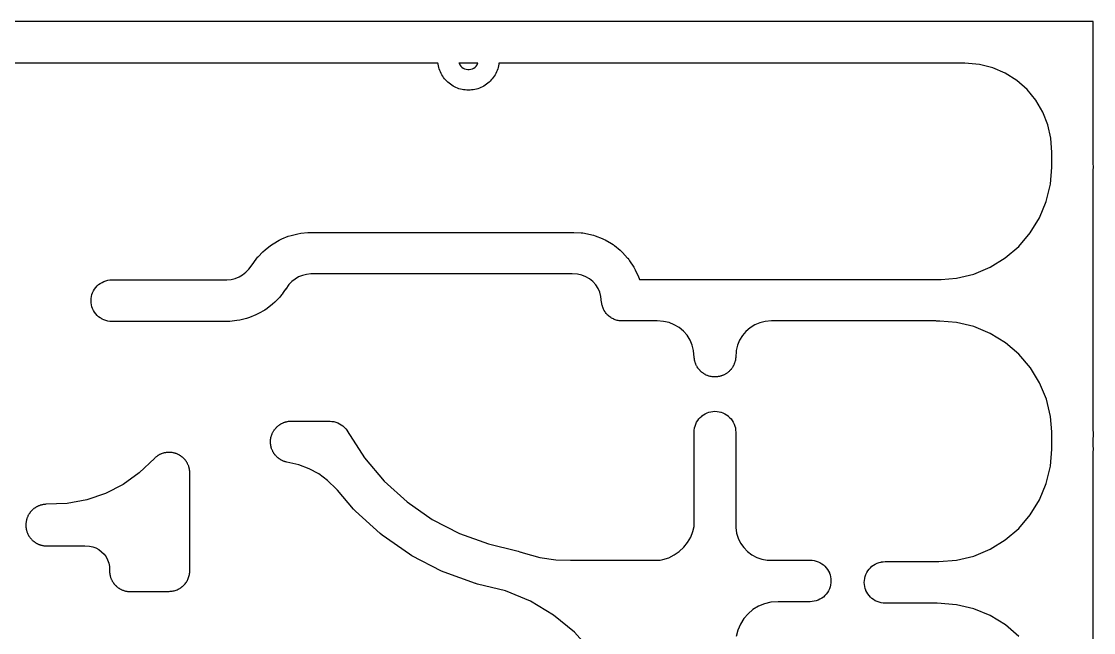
# Model space of a CAD drawing. Header units: millimetres. Extents: x 132 to 254, y 0 to 98.
# Drawn here: x 175.8 to 253.9, y 53.3 to 97.8 of the extents above; entities that cross this region are included whole.
import ezdxf

# ---------------------------------------------------------------- set-up
doc = ezdxf.new("R2010")
doc.units = ezdxf.units.MM
doc.layers.get('0').update_dxf_attribs({"linetype": 'CONTINUOUS', "true_color": 0xffffff})

msp = doc.modelspace()

# ---------------------------------------------------------------- linework, layer by layer
for points in [[(253.837, 47.472), (253.837, 66.504), (253.842, 66.561), (253.842, 66.562), (253.842, 66.562), (253.846, 66.709), (253.846, 66.71), (253.846, 66.71), (253.837, 66.831), (253.837, 67.483), (253.846, 67.533), (253.846, 67.533), (253.846, 67.534), (253.856, 67.681), (253.856, 67.682), (253.856, 67.682), (253.852, 67.829), (253.852, 67.83), (253.852, 67.83), (253.837, 68.013), (253.837, 87.032), (253.842, 87.09), (253.842, 87.09), (253.842, 87.09), (253.846, 87.237), (253.846, 87.238), (253.846, 87.239), (253.837, 87.359), (253.837, 88.19), (253.838, 88.193), (253.838, 88.194), (253.838, 88.194), (253.837, 88.218), (253.837, 97.747), (253.837, 97.748), (253.837, 97.749), (253.837, 97.751), (253.836, 97.752), (253.836, 97.753), (253.835, 97.754), (253.835, 97.755), (253.834, 97.756), (253.833, 97.757), (253.832, 97.757), (253.831, 97.758), (253.83, 97.759), (253.828, 97.759), (253.827, 97.759), (253.826, 97.759), (253.825, 97.76), (131.826, 97.76)], [(248.414, 52.994), (247.432, 53.834), (246.33, 54.509), (245.136, 55.004), (243.879, 55.305), (242.472, 55.416), (242.471, 55.416), (242.471, 55.416), (242.468, 55.416), (238.671, 55.416), (238.671, 55.416), (238.67, 55.416), (238.523, 55.424), (238.523, 55.424), (238.522, 55.424), (238.377, 55.445), (238.376, 55.446), (238.375, 55.446), (238.233, 55.481), (238.232, 55.482), (238.231, 55.482), (238.093, 55.531), (238.092, 55.532), (238.092, 55.532), (237.959, 55.595), (237.958, 55.595), (237.958, 55.595), (237.831, 55.671), (237.831, 55.671), (237.83, 55.672), (237.712, 55.759), (237.712, 55.76), (237.711, 55.76), (237.602, 55.859), (237.602, 55.859), (237.601, 55.86), (237.502, 55.969), (237.502, 55.969), (237.501, 55.97), (237.414, 56.088), (237.413, 56.089), (237.413, 56.089), (237.337, 56.215), (237.337, 56.216), (237.337, 56.217), (237.274, 56.35), (237.274, 56.35), (237.273, 56.351), (237.224, 56.489), (237.224, 56.49), (237.224, 56.491), (237.188, 56.633), (237.188, 56.634), (237.187, 56.635), (237.166, 56.78), (237.166, 56.781), (237.166, 56.781), (237.159, 56.928), (237.159, 56.929), (237.159, 56.93), (237.166, 57.077), (237.166, 57.077), (237.166, 57.078), (237.187, 57.223), (237.188, 57.224), (237.188, 57.225), (237.224, 57.368), (237.224, 57.368), (237.224, 57.369), (237.273, 57.507), (237.274, 57.508), (237.274, 57.508), (237.337, 57.641), (237.337, 57.642), (237.337, 57.643), (237.413, 57.769), (237.413, 57.769), (237.414, 57.77), (237.501, 57.888), (237.502, 57.889), (237.502, 57.889), (237.601, 57.998), (237.602, 57.999), (237.602, 57.999), (237.711, 58.098), (237.712, 58.098), (237.712, 58.099), (237.83, 58.186), (237.831, 58.187), (237.831, 58.187), (237.958, 58.263), (237.958, 58.263), (237.959, 58.263), (238.092, 58.326), (238.092, 58.326), (238.093, 58.327), (238.231, 58.376), (238.232, 58.376), (238.233, 58.377), (238.375, 58.412), (238.376, 58.413), (238.377, 58.413), (238.522, 58.434), (238.523, 58.434), (238.523, 58.434), (238.67, 58.442), (238.671, 58.442), (238.671, 58.442), (242.594, 58.442), (243.877, 58.543), (245.133, 58.846), (246.326, 59.341), (247.427, 60.016), (248.409, 60.856), (249.248, 61.838), (249.922, 62.94), (250.416, 64.134), (250.717, 65.388), (250.812, 66.62), (250.812, 67.894), (250.725, 69), (250.424, 70.257), (249.929, 71.451), (249.254, 72.553), (248.414, 73.535), (247.432, 74.375), (246.33, 75.05), (245.136, 75.545), (243.879, 75.846), (242.654, 75.943), (242.562, 75.94), (242.562, 75.94), (242.561, 75.94), (242.414, 75.95), (242.414, 75.95), (242.413, 75.95), (242.369, 75.957), (230.394, 75.957), (229.939, 75.92), (229.551, 75.826), (229.183, 75.672), (228.843, 75.462), (228.54, 75.202), (228.282, 74.898), (228.074, 74.557), (227.923, 74.187), (227.83, 73.796), (227.789, 73.276), (227.789, 73.276), (227.789, 73.275), (227.787, 73.262), (227.786, 73.248), (227.786, 73.248), (227.786, 73.247), (227.777, 73.188), (227.77, 73.129), (227.77, 73.129), (227.77, 73.128), (227.767, 73.115), (227.765, 73.101), (227.764, 73.101), (227.764, 73.1), (227.75, 73.043), (227.737, 72.985), (227.736, 72.984), (227.736, 72.983), (227.732, 72.971), (227.729, 72.957), (227.728, 72.957), (227.728, 72.956), (227.708, 72.9), (227.689, 72.844), (227.689, 72.843), (227.689, 72.843), (227.683, 72.83), (227.679, 72.818), (227.678, 72.817), (227.678, 72.816), (227.653, 72.763), (227.628, 72.709), (227.628, 72.708), (227.628, 72.707), (227.621, 72.696), (227.615, 72.683), (227.615, 72.683), (227.615, 72.682), (227.584, 72.631), (227.555, 72.58), (227.554, 72.579), (227.554, 72.579), (227.546, 72.568), (227.539, 72.556), (227.539, 72.556), (227.538, 72.555), (227.503, 72.507), (227.468, 72.459), (227.468, 72.458), (227.468, 72.458), (227.459, 72.448), (227.451, 72.437), (227.45, 72.436), (227.45, 72.436), (227.41, 72.392), (227.371, 72.347), (227.37, 72.347), (227.37, 72.346), (227.36, 72.337), (227.351, 72.327), (227.351, 72.326), (227.35, 72.326), (227.306, 72.286), (227.263, 72.245), (227.262, 72.245), (227.262, 72.244), (227.251, 72.236), (227.241, 72.227), (227.241, 72.227), (227.24, 72.226), (227.192, 72.191), (227.145, 72.155), (227.145, 72.154), (227.144, 72.154), (227.133, 72.147), (227.122, 72.139), (227.121, 72.138), (227.121, 72.138), (227.07, 72.107), (227.019, 72.076), (227.019, 72.075), (227.018, 72.075), (227.006, 72.069), (226.995, 72.062), (226.994, 72.062), (226.993, 72.062), (226.94, 72.036), (226.887, 72.01), (226.886, 72.01), (226.885, 72.009), (226.873, 72.004), (226.86, 71.999), (226.86, 71.998), (226.859, 71.998), (226.803, 71.978), (226.748, 71.957), (226.747, 71.957), (226.747, 71.957), (226.733, 71.953), (226.721, 71.949), (226.72, 71.948), (226.719, 71.948), (226.662, 71.934), (226.604, 71.918), (226.604, 71.918), (226.603, 71.918), (226.59, 71.916), (226.577, 71.912), (226.576, 71.912), (226.575, 71.912), (226.517, 71.904), (226.458, 71.894), (226.458, 71.894), (226.457, 71.894), (226.443, 71.893), (226.43, 71.891), (226.429, 71.891), (226.429, 71.891), (226.369, 71.888), (226.31, 71.884), (226.309, 71.884), (226.309, 71.884), (226.295, 71.884), (226.282, 71.883), (226.281, 71.883), (226.28, 71.883), (226.221, 71.886), (226.162, 71.888), (226.161, 71.888), (226.16, 71.888), (226.147, 71.89), (226.133, 71.891), (226.133, 71.891), (226.132, 71.891), (226.073, 71.899), (226.014, 71.907), (226.014, 71.907), (226.013, 71.907), (226, 71.91), (225.987, 71.912), (225.986, 71.912), (225.985, 71.912), (225.928, 71.927), (225.87, 71.94), (225.869, 71.94), (225.869, 71.941), (225.856, 71.945), (225.842, 71.948), (225.842, 71.948), (225.841, 71.949), (225.785, 71.969), (225.729, 71.988), (225.728, 71.988), (225.728, 71.988), (225.716, 71.994), (225.703, 71.998), (225.702, 71.998), (225.702, 71.999), (225.648, 72.024), (225.594, 72.048), (225.593, 72.049), (225.593, 72.049), (225.581, 72.056), (225.569, 72.062), (225.568, 72.062), (225.567, 72.062), (225.516, 72.093), (225.465, 72.122), (225.464, 72.123), (225.464, 72.123), (225.453, 72.131), (225.441, 72.138), (225.441, 72.138), (225.44, 72.139), (225.392, 72.174), (225.344, 72.208), (225.344, 72.209), (225.343, 72.209), (225.333, 72.218), (225.322, 72.226), (225.321, 72.227), (225.321, 72.227), (225.277, 72.267), (225.232, 72.306), (225.232, 72.306), (225.231, 72.307), (225.222, 72.317), (225.212, 72.326), (225.211, 72.326), (225.211, 72.327), (225.171, 72.371), (225.13, 72.414), (225.13, 72.414), (225.13, 72.415), (225.121, 72.426), (225.112, 72.436), (225.112, 72.436), (225.111, 72.437), (225.076, 72.484), (225.04, 72.532), (225.039, 72.532), (225.039, 72.533), (225.032, 72.544), (225.024, 72.555), (225.023, 72.556), (225.023, 72.556), (224.992, 72.607), (224.961, 72.657), (224.961, 72.658), (224.96, 72.658), (224.954, 72.671), (224.947, 72.682), (224.947, 72.683), (224.947, 72.683), (224.921, 72.737), (224.895, 72.79), (224.895, 72.791), (224.894, 72.791), (224.89, 72.804), (224.884, 72.816), (224.884, 72.817), (224.883, 72.818), (224.863, 72.874), (224.842, 72.929), (224.842, 72.93), (224.842, 72.93), (224.838, 72.943), (224.834, 72.956), (224.834, 72.957), (224.833, 72.957), (224.819, 73.015), (224.803, 73.072), (224.803, 73.073), (224.803, 73.074), (224.801, 73.087), (224.798, 73.1), (224.797, 73.101), (224.797, 73.101), (224.789, 73.16), (224.779, 73.219), (224.779, 73.219), (224.779, 73.22), (224.778, 73.234), (224.776, 73.247), (224.776, 73.248), (224.776, 73.248), (224.773, 73.296), (224.726, 73.802), (224.626, 74.196), (224.465, 74.57), (224.247, 74.914), (223.978, 75.22), (223.665, 75.479), (223.315, 75.687), (222.937, 75.837), (222.54, 75.927), (222.064, 75.957), (219.525, 75.957), (219.524, 75.957), (219.524, 75.957), (219.456, 75.961), (219.388, 75.964), (219.387, 75.964), (219.386, 75.964), (219.382, 75.964), (219.377, 75.965), (219.376, 75.965), (219.376, 75.965), (219.308, 75.975), (219.241, 75.984), (219.24, 75.984), (219.239, 75.985), (219.235, 75.986), (219.23, 75.986), (219.23, 75.986), (219.229, 75.987), (219.163, 76.003), (219.096, 76.019), (219.096, 76.019), (219.095, 76.02), (219.091, 76.021), (219.086, 76.022), (219.085, 76.023), (219.085, 76.023), (219.021, 76.046), (218.956, 76.068), (218.956, 76.069), (218.955, 76.069), (218.951, 76.071), (218.946, 76.072), (218.946, 76.073), (218.945, 76.073), (218.883, 76.102), (218.822, 76.131), (218.821, 76.131), (218.82, 76.131), (218.816, 76.134), (218.812, 76.136), (218.812, 76.136), (218.811, 76.136), (218.752, 76.171), (218.694, 76.206), (218.693, 76.206), (218.693, 76.207), (218.689, 76.21), (218.685, 76.212), (218.684, 76.212), (218.684, 76.213), (218.629, 76.253), (218.574, 76.294), (218.573, 76.294), (218.573, 76.294), (218.569, 76.298), (218.566, 76.3), (218.565, 76.301), (218.565, 76.301), (218.514, 76.347), (218.463, 76.392), (218.463, 76.393), (218.462, 76.393), (218.459, 76.397), (218.455, 76.4), (218.455, 76.4), (218.455, 76.401), (218.409, 76.451), (218.363, 76.502), (218.362, 76.502), (218.362, 76.503), (218.359, 76.506), (218.356, 76.51), (218.355, 76.51), (218.355, 76.511), (218.314, 76.566), (218.273, 76.62), (218.273, 76.621), (218.273, 76.621), (218.27, 76.625), (218.267, 76.629), (218.267, 76.63), (218.267, 76.63), (218.232, 76.689), (218.196, 76.747), (218.196, 76.748), (218.195, 76.748), (218.193, 76.752), (218.191, 76.756), (218.191, 76.757), (218.19, 76.758), (218.161, 76.819), (218.132, 76.881), (218.131, 76.881), (218.131, 76.882), (218.129, 76.886), (218.127, 76.891), (218.127, 76.891), (218.127, 76.892), (218.104, 76.956), (218.08, 77.02), (218.08, 77.021), (218.08, 77.021), (218.079, 77.026), (218.077, 77.03), (218.077, 77.031), (218.077, 77.032), (218.06, 77.098), (218.043, 77.164), (218.043, 77.164), (218.043, 77.165), (218.042, 77.17), (218.041, 77.174), (218.041, 77.175), (218.041, 77.176), (218.031, 77.243), (218.02, 77.31), (218.02, 77.311), (218.02, 77.311), (217.975, 77.741), (217.894, 78.044), (217.766, 78.331), (217.595, 78.594), (217.385, 78.827), (217.141, 79.024), (216.869, 79.181), (216.576, 79.293), (216.269, 79.358), (215.876, 79.379), (196.856, 79.379), (196.527, 79.345), (196.236, 79.273), (195.957, 79.161), (195.697, 79.01), (195.46, 78.825), (195.252, 78.608), (195.014, 78.277), (195.014, 78.277), (195.013, 78.277), (195.012, 78.275), (195.011, 78.274), (195.011, 78.274), (195.011, 78.273), (194.879, 78.092), (194.839, 78.025), (194.839, 78.024), (194.838, 78.024), (194.751, 77.905), (194.75, 77.905), (194.75, 77.904), (194.717, 77.868), (194.709, 77.858), (194.709, 77.857), (194.709, 77.857), (194.576, 77.699), (194.576, 77.698), (194.576, 77.698), (194.22, 77.328), (194.22, 77.327), (194.219, 77.327), (194.063, 77.186), (194.063, 77.185), (194.062, 77.185), (193.658, 76.868), (193.658, 76.868), (193.657, 76.868), (193.483, 76.75), (193.482, 76.749), (193.482, 76.749), (193.037, 76.492), (193.037, 76.492), (193.036, 76.492), (192.847, 76.399), (192.846, 76.399), (192.846, 76.399), (192.37, 76.207), (192.369, 76.207), (192.369, 76.207), (192.168, 76.142), (192.168, 76.142), (192.167, 76.142), (191.669, 76.018), (191.668, 76.018), (191.668, 76.018), (191.46, 75.982), (191.459, 75.982), (191.459, 75.982), (190.948, 75.93), (190.948, 75.93), (190.948, 75.93), (190.946, 75.93), (190.944, 75.929), (190.943, 75.929), (190.942, 75.929), (190.871, 75.926), (190.801, 75.922), (190.8, 75.922), (190.799, 75.922), (190.797, 75.922), (190.795, 75.922), (190.795, 75.922), (190.795, 75.922), (182.349, 75.922), (182.349, 75.922), (182.349, 75.922), (182.202, 75.929), (182.201, 75.929), (182.2, 75.929), (182.055, 75.951), (182.054, 75.951), (182.053, 75.951), (181.911, 75.987), (181.91, 75.987), (181.909, 75.987), (181.771, 76.037), (181.77, 76.037), (181.77, 76.037), (181.637, 76.1), (181.636, 76.1), (181.636, 76.101), (181.509, 76.176), (181.509, 76.177), (181.508, 76.177), (181.39, 76.265), (181.39, 76.265), (181.389, 76.266), (181.28, 76.364), (181.28, 76.365), (181.279, 76.365), (181.18, 76.474), (181.18, 76.475), (181.18, 76.475), (181.092, 76.594), (181.091, 76.594), (181.091, 76.595), (181.015, 76.721), (181.015, 76.721), (181.015, 76.722), (180.952, 76.855), (180.952, 76.856), (180.951, 76.856), (180.902, 76.995), (180.902, 76.995), (180.902, 76.996), (180.866, 77.139), (180.866, 77.139), (180.866, 77.14), (180.844, 77.286), (180.844, 77.286), (180.844, 77.287), (180.837, 77.434), (180.837, 77.434), (180.837, 77.435), (180.844, 77.582), (180.844, 77.583), (180.844, 77.583), (180.866, 77.729), (180.866, 77.73), (180.866, 77.73), (180.902, 77.873), (180.902, 77.874), (180.902, 77.874), (180.951, 78.013), (180.952, 78.013), (180.952, 78.014), (181.015, 78.147), (181.015, 78.147), (181.015, 78.148), (181.091, 78.274), (181.091, 78.275), (181.092, 78.275), (181.18, 78.394), (181.18, 78.394), (181.18, 78.394), (181.279, 78.504), (181.28, 78.504), (181.28, 78.504), (181.389, 78.603), (181.39, 78.604), (181.39, 78.604), (181.508, 78.692), (181.509, 78.692), (181.509, 78.692), (181.636, 78.768), (181.636, 78.768), (181.637, 78.769), (181.77, 78.832), (181.77, 78.832), (181.771, 78.832), (181.909, 78.882), (181.91, 78.882), (181.911, 78.882), (182.053, 78.918), (182.054, 78.918), (182.055, 78.918), (182.2, 78.94), (182.201, 78.94), (182.202, 78.94), (182.349, 78.947), (182.349, 78.947), (182.349, 78.947), (190.718, 78.947), (191.046, 78.981), (191.337, 79.053), (191.616, 79.165), (191.876, 79.315), (192.112, 79.5), (192.322, 79.719), (192.561, 80.048), (192.86, 80.463), (192.86, 80.463), (192.861, 80.464), (192.995, 80.625), (192.996, 80.626), (192.996, 80.626), (193.352, 80.997), (193.352, 80.997), (193.352, 80.997), (193.509, 81.139), (193.509, 81.139), (193.51, 81.139), (193.914, 81.457), (193.914, 81.457), (193.915, 81.457), (194.09, 81.575), (194.09, 81.576), (194.09, 81.576), (194.535, 81.833), (194.535, 81.833), (194.536, 81.833), (194.726, 81.926), (194.726, 81.926), (194.726, 81.926), (195.203, 82.119), (195.203, 82.119), (195.204, 82.119), (195.405, 82.184), (195.405, 82.184), (195.406, 82.184), (195.904, 82.307), (195.905, 82.308), (195.905, 82.308), (196.113, 82.344), (196.114, 82.344), (196.114, 82.344), (196.625, 82.396), (196.626, 82.396), (196.626, 82.396), (196.628, 82.396), (196.63, 82.397), (196.631, 82.397), (196.631, 82.397), (196.702, 82.4), (196.773, 82.404), (196.773, 82.404), (196.774, 82.404), (196.776, 82.404), (196.778, 82.404), (196.779, 82.404), (196.779, 82.404), (215.915, 82.404), (215.915, 82.404), (215.916, 82.404), (215.954, 82.402), (215.993, 82.402), (215.993, 82.402), (215.994, 82.402), (216.545, 82.373), (216.545, 82.373), (216.545, 82.373), (216.662, 82.363), (216.663, 82.363), (216.663, 82.362), (216.78, 82.343), (216.78, 82.343), (216.78, 82.342), (217.32, 82.228), (217.32, 82.228), (217.32, 82.228), (217.434, 82.199), (217.435, 82.199), (217.435, 82.199), (217.547, 82.161), (217.547, 82.161), (217.547, 82.161), (218.063, 81.963), (218.063, 81.963), (218.063, 81.963), (218.171, 81.917), (218.172, 81.916), (218.172, 81.916), (218.277, 81.861), (218.277, 81.861), (218.277, 81.861), (218.755, 81.586), (218.755, 81.586), (218.755, 81.585), (218.855, 81.523), (218.855, 81.522), (218.856, 81.522), (218.95, 81.452), (218.95, 81.451), (218.951, 81.451), (219.38, 81.104), (219.38, 81.104), (219.38, 81.104), (219.469, 81.026), (219.469, 81.026), (219.469, 81.026), (219.552, 80.941), (219.552, 80.941), (219.552, 80.941), (219.921, 80.531), (219.922, 80.531), (219.922, 80.531), (219.997, 80.44), (219.997, 80.44), (219.998, 80.439), (220.066, 80.343), (220.066, 80.343), (220.066, 80.343), (220.367, 79.88), (220.367, 79.88), (220.367, 79.88), (220.427, 79.779), (220.428, 79.778), (220.428, 79.778), (220.48, 79.672), (220.48, 79.672), (220.48, 79.672), (220.705, 79.168), (220.705, 79.167), (220.705, 79.167), (220.749, 79.058), (220.749, 79.057), (220.749, 79.057), (220.772, 78.983), (242.754, 78.983), (243.877, 79.072), (245.133, 79.374), (246.326, 79.869), (247.427, 80.545), (248.409, 81.384), (249.248, 82.367), (249.922, 83.468), (250.416, 84.662), (250.717, 85.917), (250.812, 87.148), (250.812, 88.22), (250.747, 89.267), (250.529, 90.241), (250.162, 91.168), (249.654, 92.027), (249.018, 92.796), (248.27, 93.455), (247.428, 93.99), (246.512, 94.386), (245.546, 94.635), (244.492, 94.734), (210.548, 94.734), (210.537, 94.646), (210.537, 94.646), (210.537, 94.645), (210.514, 94.53), (210.514, 94.529), (210.514, 94.529), (210.487, 94.418), (210.487, 94.418), (210.487, 94.418), (210.455, 94.305), (210.455, 94.304), (210.455, 94.304), (210.414, 94.193), (210.414, 94.193), (210.414, 94.193), (210.37, 94.087), (210.37, 94.087), (210.37, 94.087), (210.321, 93.98), (210.321, 93.979), (210.32, 93.979), (210.263, 93.876), (210.263, 93.876), (210.263, 93.876), (210.203, 93.779), (210.203, 93.779), (210.203, 93.778), (210.137, 93.68), (210.137, 93.68), (210.137, 93.68), (210.064, 93.587), (210.064, 93.587), (210.064, 93.587), (209.99, 93.5), (209.989, 93.5), (209.989, 93.5), (209.909, 93.413), (209.909, 93.413), (209.909, 93.412), (209.822, 93.333), (209.822, 93.332), (209.822, 93.332), (209.735, 93.258), (209.735, 93.258), (209.735, 93.258), (209.642, 93.185), (209.642, 93.185), (209.641, 93.184), (209.543, 93.119), (209.543, 93.119), (209.543, 93.119), (209.446, 93.059), (209.446, 93.059), (209.445, 93.059), (209.343, 93.001), (209.342, 93.001), (209.342, 93.001), (209.235, 92.952), (209.235, 92.951), (209.234, 92.951), (209.129, 92.908), (209.129, 92.908), (209.129, 92.908), (209.018, 92.867), (209.018, 92.867), (209.017, 92.866), (208.904, 92.834), (208.904, 92.834), (208.903, 92.834), (208.792, 92.808), (208.792, 92.808), (208.792, 92.808), (208.676, 92.785), (208.676, 92.785), (208.675, 92.784), (208.559, 92.771), (208.558, 92.771), (208.558, 92.771), (208.444, 92.762), (208.444, 92.762), (208.444, 92.762), (208.326, 92.757), (208.326, 92.757), (208.325, 92.757), (208.208, 92.762), (208.207, 92.762), (208.207, 92.762), (208.093, 92.771), (208.093, 92.771), (208.093, 92.771), (207.976, 92.784), (207.976, 92.785), (207.975, 92.785), (207.859, 92.808), (207.859, 92.808), (207.859, 92.808), (207.748, 92.834), (207.748, 92.834), (207.748, 92.834), (207.634, 92.866), (207.634, 92.867), (207.633, 92.867), (207.523, 92.908), (207.523, 92.908), (207.522, 92.908), (207.417, 92.951), (207.417, 92.951), (207.417, 92.952), (207.31, 93.001), (207.309, 93.001), (207.309, 93.001), (207.206, 93.059), (207.206, 93.059), (207.206, 93.059), (207.108, 93.119), (207.108, 93.119), (207.108, 93.119), (207.01, 93.184), (207.01, 93.185), (207.009, 93.185), (206.917, 93.258), (206.917, 93.258), (206.916, 93.258), (206.83, 93.332), (206.829, 93.332), (206.829, 93.333), (206.743, 93.412), (206.743, 93.413), (206.742, 93.413), (206.662, 93.5), (206.662, 93.5), (206.662, 93.5), (206.588, 93.587), (206.588, 93.587), (206.588, 93.587), (206.515, 93.68), (206.514, 93.68), (206.514, 93.68), (206.449, 93.778), (206.448, 93.779), (206.448, 93.779), (206.389, 93.876), (206.389, 93.876), (206.389, 93.876), (206.331, 93.979), (206.331, 93.979), (206.331, 93.98), (206.281, 94.087), (206.281, 94.087), (206.281, 94.087), (206.237, 94.193), (206.237, 94.193), (206.237, 94.193), (206.196, 94.304), (206.196, 94.304), (206.196, 94.305), (206.164, 94.418), (206.164, 94.418), (206.164, 94.418), (206.137, 94.529), (206.137, 94.529), (206.137, 94.53), (206.114, 94.645), (206.114, 94.646), (206.114, 94.646), (206.104, 94.734), (141.162, 94.734)], [(217.363, 51.828), (216.05, 53.296), (214.531, 54.551), (212.842, 55.564), (211.019, 56.313), (208.995, 56.809), (208.994, 56.809), (208.994, 56.809), (208.99, 56.81), (208.986, 56.811), (208.985, 56.811), (208.984, 56.811), (208.919, 56.831), (208.853, 56.851), (208.852, 56.851), (208.852, 56.851), (208.848, 56.853), (208.844, 56.854), (208.843, 56.854), (208.843, 56.854), (206.554, 57.677), (206.553, 57.677), (206.553, 57.677), (206.373, 57.755), (206.372, 57.756), (206.372, 57.756), (204.21, 58.87), (204.21, 58.87), (204.209, 58.871), (204.041, 58.972), (204.04, 58.972), (204.04, 58.972), (202.042, 60.36), (202.042, 60.36), (202.041, 60.361), (201.888, 60.483), (201.887, 60.483), (201.887, 60.484), (200.087, 62.12), (200.087, 62.121), (200.087, 62.121), (199.95, 62.262), (199.95, 62.263), (199.95, 62.263), (198.781, 63.647), (198.707, 63.713), (198.706, 63.713), (198.706, 63.714), (198.063, 64.348), (197.422, 64.823), (196.722, 65.204), (195.974, 65.483), (195.09, 65.678), (195.09, 65.678), (195.09, 65.678), (195.035, 65.694), (194.979, 65.707), (194.978, 65.708), (194.978, 65.708), (194.963, 65.713), (194.948, 65.717), (194.947, 65.717), (194.947, 65.718), (194.893, 65.738), (194.839, 65.757), (194.839, 65.758), (194.838, 65.758), (194.824, 65.765), (194.809, 65.77), (194.809, 65.77), (194.808, 65.771), (194.757, 65.796), (194.705, 65.821), (194.704, 65.821), (194.704, 65.821), (194.69, 65.829), (194.676, 65.836), (194.676, 65.837), (194.675, 65.837), (194.627, 65.868), (194.578, 65.897), (194.577, 65.897), (194.577, 65.898), (194.564, 65.907), (194.551, 65.915), (194.55, 65.916), (194.55, 65.916), (194.504, 65.951), (194.458, 65.985), (194.458, 65.986), (194.457, 65.986), (194.446, 65.997), (194.433, 66.006), (194.433, 66.007), (194.432, 66.007), (194.391, 66.047), (194.348, 66.085), (194.348, 66.086), (194.347, 66.086), (194.337, 66.098), (194.326, 66.108), (194.325, 66.109), (194.325, 66.109), (194.287, 66.153), (194.249, 66.195), (194.248, 66.196), (194.248, 66.196), (194.238, 66.209), (194.228, 66.22), (194.228, 66.221), (194.227, 66.221), (194.194, 66.268), (194.16, 66.314), (194.16, 66.315), (194.159, 66.315), (194.151, 66.329), (194.142, 66.342), (194.142, 66.342), (194.142, 66.343), (194.113, 66.392), (194.084, 66.441), (194.083, 66.442), (194.083, 66.443), (194.076, 66.457), (194.069, 66.47), (194.068, 66.471), (194.068, 66.472), (194.045, 66.524), (194.02, 66.576), (194.02, 66.576), (194.02, 66.577), (194.014, 66.592), (194.008, 66.606), (194.008, 66.606), (194.008, 66.607), (193.99, 66.661), (193.97, 66.715), (193.97, 66.716), (193.97, 66.717), (193.966, 66.732), (193.961, 66.747), (193.961, 66.747), (193.961, 66.748), (193.948, 66.804), (193.934, 66.859), (193.934, 66.86), (193.934, 66.861), (193.932, 66.876), (193.928, 66.891), (193.928, 66.892), (193.928, 66.893), (193.921, 66.949), (193.912, 67.006), (193.912, 67.007), (193.912, 67.007), (193.911, 67.023), (193.909, 67.039), (193.909, 67.039), (193.909, 67.04), (193.908, 67.097), (193.905, 67.154), (193.905, 67.155), (193.905, 67.156), (193.906, 67.171), (193.905, 67.187), (193.905, 67.188), (193.905, 67.188), (193.909, 67.245), (193.912, 67.303), (193.912, 67.303), (193.912, 67.304), (193.915, 67.319), (193.916, 67.335), (193.916, 67.336), (193.916, 67.336), (193.925, 67.393), (193.934, 67.45), (193.934, 67.45), (193.934, 67.451), (193.938, 67.466), (193.941, 67.481), (193.941, 67.482), (193.941, 67.483), (193.956, 67.538), (193.97, 67.594), (193.97, 67.594), (193.97, 67.595), (193.975, 67.61), (193.98, 67.625), (193.98, 67.625), (193.98, 67.626), (194, 67.679), (194.02, 67.733), (194.02, 67.734), (194.02, 67.734), (194.027, 67.749), (194.033, 67.763), (194.033, 67.764), (194.033, 67.764), (194.059, 67.816), (194.083, 67.868), (194.083, 67.868), (194.084, 67.869), (194.092, 67.882), (194.099, 67.896), (194.099, 67.897), (194.099, 67.897), (194.13, 67.946), (194.159, 67.995), (194.16, 67.995), (194.16, 67.996), (194.169, 68.009), (194.178, 68.022), (194.178, 68.022), (194.179, 68.023), (194.214, 68.068), (194.248, 68.114), (194.248, 68.115), (194.249, 68.115), (194.259, 68.127), (194.269, 68.139), (194.269, 68.14), (194.27, 68.14), (194.309, 68.182), (194.347, 68.224), (194.348, 68.225), (194.348, 68.225), (194.36, 68.236), (194.371, 68.247), (194.371, 68.247), (194.372, 68.248), (194.415, 68.285), (194.457, 68.324), (194.458, 68.324), (194.458, 68.325), (194.471, 68.334), (194.483, 68.344), (194.483, 68.345), (194.484, 68.345), (194.531, 68.378), (194.577, 68.412), (194.577, 68.413), (194.578, 68.413), (194.591, 68.421), (194.604, 68.43), (194.604, 68.431), (194.605, 68.431), (194.655, 68.459), (194.704, 68.489), (194.704, 68.489), (194.705, 68.489), (194.719, 68.496), (194.733, 68.504), (194.733, 68.504), (194.734, 68.504), (194.786, 68.528), (194.838, 68.552), (194.839, 68.552), (194.839, 68.553), (194.854, 68.558), (194.868, 68.564), (194.869, 68.565), (194.869, 68.565), (194.924, 68.583), (194.978, 68.602), (194.978, 68.602), (194.979, 68.603), (194.994, 68.606), (195.009, 68.611), (195.01, 68.612), (195.01, 68.612), (195.066, 68.625), (195.122, 68.638), (195.122, 68.639), (195.123, 68.639), (195.138, 68.641), (195.154, 68.644), (195.154, 68.645), (195.155, 68.645), (195.212, 68.652), (195.269, 68.66), (195.269, 68.66), (195.27, 68.66), (195.285, 68.661), (195.301, 68.663), (195.302, 68.663), (195.302, 68.663), (195.36, 68.665), (195.417, 68.668), (195.417, 68.668), (195.417, 68.668), (198.069, 68.668), (198.069, 68.668), (198.07, 68.668), (198.217, 68.66), (198.218, 68.66), (198.218, 68.66), (198.244, 68.656), (198.369, 68.65), (198.37, 68.65), (198.37, 68.65), (198.516, 68.629), (198.517, 68.628), (198.517, 68.628), (198.66, 68.592), (198.661, 68.592), (198.661, 68.592), (198.8, 68.543), (198.8, 68.542), (198.801, 68.542), (198.934, 68.479), (198.935, 68.479), (198.935, 68.479), (199.061, 68.403), (199.062, 68.403), (199.062, 68.402), (199.181, 68.315), (199.181, 68.314), (199.182, 68.314), (199.291, 68.215), (199.291, 68.214), (199.292, 68.214), (199.39, 68.105), (199.391, 68.104), (199.391, 68.104), (199.479, 67.986), (199.479, 67.985), (199.48, 67.985), (199.491, 67.965), (199.492, 67.965), (199.493, 67.964), (199.494, 67.963), (199.494, 67.962), (199.495, 67.962), (200.755, 65.998), (202.197, 64.291), (203.849, 62.788), (205.684, 61.514), (207.67, 60.49), (209.791, 59.728), (211.849, 59.224), (211.849, 59.224), (211.849, 59.224), (211.957, 59.193), (211.958, 59.193), (211.958, 59.193), (212.064, 59.154), (212.064, 59.154), (212.064, 59.154), (212.135, 59.125), (212.171, 59.121), (212.172, 59.121), (212.172, 59.121), (212.316, 59.088), (212.316, 59.088), (212.317, 59.088), (213.536, 58.752), (214.696, 58.577), (215.765, 58.546), (222.296, 58.546), (222.494, 58.583), (222.918, 58.726), (223.316, 58.929), (223.681, 59.186), (224.007, 59.492), (224.285, 59.842), (224.511, 60.228), (224.679, 60.642), (224.768, 61.001), (224.768, 67.871), (224.768, 67.872), (224.768, 67.872), (224.776, 68.019), (224.776, 68.02), (224.776, 68.02), (224.797, 68.166), (224.797, 68.166), (224.798, 68.167), (224.833, 68.31), (224.834, 68.31), (224.834, 68.311), (224.883, 68.45), (224.884, 68.45), (224.884, 68.451), (224.947, 68.584), (224.947, 68.584), (224.947, 68.585), (225.023, 68.711), (225.023, 68.712), (225.024, 68.712), (225.111, 68.83), (225.112, 68.831), (225.112, 68.831), (225.211, 68.94), (225.211, 68.941), (225.212, 68.941), (225.321, 69.04), (225.321, 69.041), (225.322, 69.041), (225.44, 69.129), (225.441, 69.129), (225.441, 69.129), (225.567, 69.205), (225.568, 69.205), (225.569, 69.206), (225.702, 69.269), (225.702, 69.269), (225.703, 69.269), (225.841, 69.319), (225.842, 69.319), (225.842, 69.319), (225.985, 69.355), (225.986, 69.355), (225.987, 69.355), (226.132, 69.377), (226.133, 69.377), (226.133, 69.377), (226.28, 69.384), (226.281, 69.384), (226.282, 69.384), (226.429, 69.377), (226.429, 69.377), (226.43, 69.377), (226.575, 69.355), (226.576, 69.355), (226.577, 69.355), (226.719, 69.319), (226.72, 69.319), (226.721, 69.319), (226.859, 69.269), (226.86, 69.269), (226.86, 69.269), (226.993, 69.206), (226.994, 69.205), (226.995, 69.205), (227.121, 69.129), (227.121, 69.129), (227.122, 69.129), (227.24, 69.041), (227.241, 69.041), (227.241, 69.04), (227.35, 68.941), (227.351, 68.941), (227.351, 68.94), (227.45, 68.831), (227.45, 68.831), (227.451, 68.83), (227.538, 68.712), (227.539, 68.712), (227.539, 68.711), (227.615, 68.585), (227.615, 68.584), (227.615, 68.584), (227.678, 68.451), (227.678, 68.45), (227.679, 68.45), (227.728, 68.311), (227.728, 68.31), (227.729, 68.31), (227.764, 68.167), (227.764, 68.166), (227.765, 68.166), (227.786, 68.02), (227.786, 68.02), (227.786, 68.019), (227.794, 67.872), (227.794, 67.872), (227.794, 67.871), (227.794, 60.923), (227.851, 60.518), (227.968, 60.138), (228.143, 59.781), (228.372, 59.456), (228.649, 59.17), (228.967, 58.932), (229.318, 58.746), (229.694, 58.617), (230.086, 58.548), (230.263, 58.546), (233.215, 58.546), (233.215, 58.546), (233.216, 58.546), (233.363, 58.538), (233.363, 58.538), (233.364, 58.538), (233.51, 58.517), (233.51, 58.517), (233.511, 58.517), (233.654, 58.481), (233.654, 58.481), (233.655, 58.48), (233.793, 58.431), (233.794, 58.431), (233.795, 58.43), (233.928, 58.367), (233.928, 58.367), (233.929, 58.367), (234.055, 58.291), (234.055, 58.291), (234.056, 58.29), (234.174, 58.203), (234.175, 58.202), (234.175, 58.202), (234.284, 58.103), (234.285, 58.103), (234.285, 58.102), (234.384, 57.993), (234.384, 57.993), (234.385, 57.992), (234.472, 57.874), (234.473, 57.873), (234.473, 57.873), (234.549, 57.747), (234.549, 57.746), (234.549, 57.746), (234.612, 57.613), (234.613, 57.612), (234.613, 57.611), (234.662, 57.473), (234.663, 57.472), (234.663, 57.472), (234.699, 57.329), (234.699, 57.328), (234.699, 57.328), (234.72, 57.182), (234.72, 57.181), (234.721, 57.181), (234.728, 57.034), (234.728, 57.033), (234.728, 57.033), (234.721, 56.886), (234.72, 56.885), (234.72, 56.884), (234.699, 56.739), (234.699, 56.738), (234.699, 56.737), (234.663, 56.595), (234.663, 56.594), (234.662, 56.593), (234.613, 56.455), (234.613, 56.454), (234.612, 56.454), (234.549, 56.321), (234.549, 56.32), (234.549, 56.32), (234.473, 56.193), (234.473, 56.193), (234.472, 56.192), (234.385, 56.074), (234.384, 56.074), (234.384, 56.073), (234.285, 55.964), (234.285, 55.964), (234.284, 55.963), (234.175, 55.864), (234.175, 55.864), (234.174, 55.864), (234.056, 55.776), (234.055, 55.775), (234.055, 55.775), (233.929, 55.7), (233.928, 55.699), (233.928, 55.699), (233.795, 55.636), (233.794, 55.636), (233.793, 55.635), (233.655, 55.586), (233.654, 55.586), (233.654, 55.586), (233.511, 55.55), (233.51, 55.55), (233.51, 55.55), (233.364, 55.528), (233.363, 55.528), (233.363, 55.528), (233.216, 55.521), (233.215, 55.521), (233.215, 55.521), (230.885, 55.521), (230.351, 55.482), (229.891, 55.374), (229.454, 55.196), (229.05, 54.951), (228.689, 54.647), (228.38, 54.289), (228.131, 53.888), (227.948, 53.453), (227.836, 52.997)]]:
    msp.add_lwpolyline(points)
for points in [[(207.635, 94.734), (207.642, 94.713), (207.695, 94.609), (207.763, 94.515), (207.845, 94.433), (207.939, 94.365), (208.043, 94.312), (208.153, 94.277), (208.268, 94.258), (208.384, 94.258), (208.498, 94.277), (208.609, 94.312), (208.712, 94.365), (208.806, 94.433), (208.888, 94.515), (208.957, 94.609), (209.009, 94.713), (209.016, 94.734), (207.635, 94.734)], [(176.086, 61.072), (176.085, 61.045), (176.085, 61.045), (176.085, 61.044), (176.089, 60.998), (176.091, 60.952), (176.092, 60.951), (176.092, 60.951), (176.096, 60.924), (176.098, 60.898), (176.098, 60.897), (176.098, 60.896), (176.106, 60.851), (176.113, 60.805), (176.113, 60.805), (176.113, 60.804), (176.12, 60.778), (176.125, 60.752), (176.125, 60.751), (176.125, 60.75), (176.138, 60.706), (176.149, 60.661), (176.149, 60.661), (176.15, 60.66), (176.159, 60.635), (176.166, 60.609), (176.166, 60.608), (176.166, 60.608), (176.184, 60.565), (176.199, 60.521), (176.199, 60.521), (176.2, 60.52), (176.211, 60.496), (176.221, 60.471), (176.221, 60.471), (176.222, 60.47), (176.243, 60.429), (176.263, 60.387), (176.263, 60.387), (176.263, 60.386), (176.277, 60.363), (176.289, 60.339), (176.29, 60.339), (176.29, 60.338), (176.315, 60.3), (176.339, 60.26), (176.339, 60.259), (176.339, 60.259), (176.355, 60.237), (176.37, 60.215), (176.37, 60.214), (176.371, 60.214), (176.4, 60.178), (176.427, 60.141), (176.428, 60.14), (176.428, 60.14), (176.446, 60.12), (176.463, 60.099), (176.463, 60.098), (176.464, 60.098), (176.496, 60.065), (176.527, 60.031), (176.527, 60.03), (176.528, 60.03), (176.548, 60.012), (176.566, 59.993), (176.567, 59.992), (176.567, 59.992), (176.603, 59.962), (176.637, 59.931), (176.637, 59.93), (176.638, 59.93), (176.659, 59.914), (176.68, 59.897), (176.68, 59.897), (176.681, 59.896), (176.719, 59.87), (176.756, 59.842), (176.757, 59.842), (176.757, 59.842), (176.78, 59.828), (176.802, 59.813), (176.803, 59.812), (176.803, 59.812), (176.844, 59.79), (176.883, 59.766), (176.884, 59.766), (176.884, 59.765), (176.909, 59.754), (176.932, 59.741), (176.933, 59.741), (176.933, 59.74), (176.976, 59.722), (177.017, 59.703), (177.018, 59.702), (177.019, 59.702), (177.044, 59.693), (177.068, 59.682), (177.069, 59.682), (177.07, 59.682), (177.114, 59.668), (177.157, 59.652), (177.158, 59.652), (177.158, 59.652), (177.184, 59.646), (177.21, 59.637), (177.21, 59.637), (177.211, 59.637), (177.256, 59.628), (177.301, 59.616), (177.302, 59.616), (177.302, 59.616), (177.329, 59.612), (177.355, 59.607), (177.356, 59.606), (177.356, 59.606), (177.402, 59.601), (177.448, 59.594), (177.448, 59.594), (177.449, 59.594), (177.476, 59.593), (177.503, 59.59), (177.503, 59.59), (177.504, 59.59), (177.55, 59.589), (177.596, 59.587), (177.597, 59.587), (177.597, 59.587), (180.393, 59.587), (180.712, 59.569), (180.957, 59.518), (181.191, 59.433), (181.409, 59.313), (181.608, 59.163), (181.782, 58.985), (181.928, 58.783), (182.043, 58.562), (182.124, 58.326), (182.169, 58.081), (182.181, 57.72), (182.181, 57.72), (182.181, 57.72), (182.185, 57.668), (182.188, 57.617), (182.188, 57.616), (182.188, 57.615), (182.192, 57.594), (182.193, 57.573), (182.193, 57.572), (182.194, 57.572), (182.203, 57.521), (182.211, 57.47), (182.211, 57.469), (182.211, 57.469), (182.216, 57.448), (182.22, 57.427), (182.22, 57.427), (182.22, 57.426), (182.235, 57.376), (182.248, 57.326), (182.248, 57.325), (182.248, 57.325), (182.255, 57.305), (182.261, 57.284), (182.261, 57.284), (182.262, 57.283), (182.281, 57.235), (182.298, 57.187), (182.298, 57.186), (182.299, 57.185), (182.308, 57.166), (182.316, 57.146), (182.316, 57.146), (182.316, 57.145), (182.34, 57.099), (182.362, 57.053), (182.363, 57.052), (182.363, 57.052), (182.374, 57.033), (182.384, 57.014), (182.384, 57.014), (182.384, 57.013), (182.413, 56.97), (182.439, 56.926), (182.44, 56.925), (182.44, 56.925), (182.453, 56.908), (182.464, 56.89), (182.465, 56.889), (182.465, 56.889), (182.497, 56.848), (182.528, 56.807), (182.529, 56.806), (182.529, 56.806), (182.544, 56.79), (182.557, 56.774), (182.557, 56.773), (182.558, 56.773), (182.594, 56.736), (182.629, 56.697), (182.629, 56.697), (182.629, 56.697), (182.645, 56.682), (182.66, 56.667), (182.661, 56.667), (182.661, 56.666), (182.701, 56.633), (182.739, 56.598), (182.74, 56.598), (182.74, 56.598), (182.757, 56.585), (182.773, 56.571), (182.774, 56.571), (182.774, 56.57), (182.817, 56.541), (182.859, 56.51), (182.859, 56.51), (182.86, 56.51), (182.878, 56.499), (182.896, 56.487), (182.896, 56.487), (182.897, 56.486), (182.942, 56.461), (182.986, 56.435), (182.987, 56.435), (182.988, 56.434), (183.007, 56.425), (183.025, 56.415), (183.026, 56.415), (183.027, 56.414), (183.074, 56.394), (183.121, 56.372), (183.121, 56.372), (183.122, 56.372), (183.142, 56.364), (183.162, 56.356), (183.162, 56.356), (183.163, 56.356), (183.212, 56.34), (183.261, 56.323), (183.262, 56.323), (183.262, 56.322), (183.283, 56.317), (183.303, 56.311), (183.304, 56.311), (183.304, 56.311), (183.355, 56.3), (183.405, 56.287), (183.406, 56.287), (183.406, 56.287), (183.427, 56.284), (183.448, 56.28), (183.449, 56.28), (183.449, 56.279), (183.501, 56.274), (183.552, 56.266), (183.553, 56.266), (183.553, 56.266), (183.575, 56.265), (183.596, 56.263), (183.596, 56.263), (183.597, 56.263), (183.649, 56.262), (183.7, 56.26), (183.701, 56.26), (183.701, 56.26), (186.528, 56.275), (186.528, 56.275), (186.529, 56.275), (186.598, 56.279), (186.667, 56.282), (186.668, 56.282), (186.669, 56.282), (186.672, 56.283), (186.676, 56.283), (186.676, 56.283), (186.677, 56.283), (186.746, 56.294), (186.814, 56.304), (186.815, 56.304), (186.816, 56.304), (186.819, 56.305), (186.822, 56.306), (186.823, 56.306), (186.824, 56.306), (186.891, 56.323), (186.958, 56.34), (186.959, 56.34), (186.959, 56.34), (186.963, 56.341), (186.966, 56.342), (186.967, 56.342), (186.967, 56.343), (187.033, 56.366), (187.098, 56.39), (187.099, 56.39), (187.099, 56.39), (187.102, 56.392), (187.106, 56.393), (187.106, 56.393), (187.107, 56.394), (187.169, 56.424), (187.232, 56.453), (187.233, 56.454), (187.233, 56.454), (187.236, 56.456), (187.239, 56.457), (187.24, 56.457), (187.241, 56.458), (187.3, 56.494), (187.36, 56.53), (187.36, 56.53), (187.361, 56.53), (187.363, 56.532), (187.366, 56.534), (187.367, 56.534), (187.367, 56.535), (187.423, 56.577), (187.479, 56.618), (187.479, 56.618), (187.48, 56.619), (187.482, 56.621), (187.485, 56.623), (187.486, 56.623), (187.486, 56.624), (187.537, 56.671), (187.589, 56.718), (187.589, 56.718), (187.59, 56.718), (187.592, 56.721), (187.595, 56.723), (187.595, 56.724), (187.596, 56.724), (187.642, 56.776), (187.689, 56.827), (187.689, 56.828), (187.689, 56.828), (187.691, 56.831), (187.694, 56.834), (187.694, 56.834), (187.695, 56.835), (187.736, 56.891), (187.777, 56.947), (187.778, 56.947), (187.778, 56.948), (187.78, 56.951), (187.782, 56.953), (187.782, 56.954), (187.782, 56.955), (187.818, 57.014), (187.853, 57.074), (187.854, 57.075), (187.854, 57.075), (187.856, 57.078), (187.857, 57.081), (187.858, 57.082), (187.858, 57.082), (187.887, 57.145), (187.917, 57.208), (187.917, 57.209), (187.917, 57.209), (187.919, 57.213), (187.92, 57.216), (187.92, 57.216), (187.921, 57.217), (187.944, 57.282), (187.967, 57.348), (187.967, 57.348), (187.967, 57.349), (187.968, 57.352), (187.969, 57.356), (187.97, 57.356), (187.97, 57.357), (187.986, 57.424), (188.003, 57.492), (188.003, 57.492), (188.003, 57.493), (188.004, 57.496), (188.005, 57.5), (188.005, 57.5), (188.005, 57.501), (188.015, 57.57), (188.025, 57.639), (188.025, 57.639), (188.025, 57.64), (188.025, 57.643), (188.026, 57.647), (188.026, 57.647), (188.026, 57.648), (188.029, 57.717), (188.032, 57.787), (188.032, 57.787), (188.032, 57.788), (188.032, 64.882), (188.032, 64.882), (188.032, 64.882), (188.029, 64.942), (188.028, 65.001), (188.028, 65.002), (188.028, 65.002), (188.026, 65.016), (188.025, 65.029), (188.025, 65.03), (188.025, 65.031), (188.016, 65.089), (188.009, 65.148), (188.009, 65.149), (188.009, 65.149), (188.005, 65.163), (188.003, 65.176), (188.003, 65.177), (188.003, 65.177), (187.989, 65.235), (187.975, 65.293), (187.975, 65.293), (187.975, 65.294), (187.971, 65.307), (187.967, 65.32), (187.967, 65.321), (187.967, 65.321), (187.947, 65.377), (187.928, 65.433), (187.928, 65.434), (187.928, 65.435), (187.922, 65.447), (187.917, 65.46), (187.917, 65.461), (187.917, 65.461), (187.892, 65.515), (187.867, 65.569), (187.867, 65.569), (187.867, 65.57), (187.86, 65.582), (187.854, 65.594), (187.854, 65.595), (187.853, 65.595), (187.823, 65.646), (187.793, 65.698), (187.793, 65.698), (187.793, 65.699), (187.785, 65.71), (187.778, 65.722), (187.778, 65.722), (187.777, 65.723), (187.742, 65.77), (187.707, 65.819), (187.707, 65.819), (187.707, 65.82), (187.698, 65.83), (187.689, 65.841), (187.689, 65.841), (187.689, 65.842), (187.649, 65.886), (187.61, 65.93), (187.609, 65.931), (187.609, 65.931), (187.599, 65.941), (187.59, 65.951), (187.589, 65.951), (187.589, 65.952), (187.545, 65.992), (187.502, 66.032), (187.501, 66.033), (187.501, 66.033), (187.49, 66.041), (187.48, 66.051), (187.479, 66.051), (187.479, 66.051), (187.431, 66.087), (187.384, 66.123), (187.384, 66.123), (187.383, 66.124), (187.372, 66.131), (187.361, 66.139), (187.36, 66.139), (187.36, 66.14), (187.309, 66.17), (187.259, 66.202), (187.258, 66.202), (187.257, 66.202), (187.245, 66.208), (187.233, 66.215), (187.233, 66.216), (187.232, 66.216), (187.179, 66.241), (187.126, 66.268), (187.125, 66.268), (187.124, 66.268), (187.112, 66.273), (187.099, 66.279), (187.099, 66.279), (187.098, 66.279), (187.042, 66.299), (186.987, 66.32), (186.986, 66.321), (186.986, 66.321), (186.972, 66.324), (186.959, 66.329), (186.959, 66.329), (186.958, 66.329), (186.901, 66.344), (186.844, 66.359), (186.843, 66.359), (186.842, 66.36), (186.829, 66.362), (186.816, 66.365), (186.815, 66.365), (186.814, 66.365), (186.756, 66.374), (186.697, 66.384), (186.697, 66.384), (186.696, 66.384), (186.682, 66.385), (186.669, 66.387), (186.668, 66.387), (186.667, 66.387), (186.608, 66.39), (186.549, 66.394), (186.548, 66.394), (186.548, 66.394), (186.534, 66.394), (186.52, 66.394), (186.52, 66.394), (186.519, 66.394), (186.46, 66.391), (186.401, 66.39), (186.4, 66.39), (186.399, 66.39), (186.386, 66.388), (186.372, 66.387), (186.372, 66.387), (186.371, 66.387), (186.312, 66.378), (186.253, 66.371), (186.253, 66.371), (186.252, 66.37), (186.239, 66.367), (186.225, 66.365), (186.225, 66.365), (186.224, 66.365), (186.167, 66.351), (186.109, 66.337), (186.108, 66.337), (186.108, 66.337), (186.095, 66.333), (186.081, 66.329), (186.081, 66.329), (186.08, 66.329), (186.024, 66.309), (185.968, 66.29), (185.967, 66.29), (185.967, 66.29), (185.954, 66.284), (185.942, 66.279), (185.941, 66.279), (185.94, 66.279), (185.887, 66.254), (185.833, 66.229), (185.832, 66.229), (185.832, 66.229), (185.82, 66.222), (185.807, 66.216), (185.807, 66.216), (185.806, 66.215), (185.755, 66.185), (185.704, 66.155), (185.703, 66.155), (185.703, 66.155), (185.692, 66.147), (185.68, 66.14), (185.68, 66.139), (185.679, 66.139), (185.631, 66.104), (185.583, 66.069), (185.583, 66.069), (185.582, 66.069), (185.572, 66.06), (185.561, 66.051), (185.56, 66.051), (185.56, 66.051), (185.516, 66.011), (185.471, 65.972), (185.471, 65.972), (185.471, 65.971), (184.351, 64.893), (183.174, 64.054), (181.888, 63.395), (180.519, 62.929), (179.097, 62.668), (177.542, 62.611), (177.542, 62.611), (177.541, 62.611), (177.495, 62.607), (177.449, 62.605), (177.448, 62.605), (177.448, 62.605), (177.421, 62.601), (177.395, 62.599), (177.394, 62.599), (177.393, 62.599), (177.348, 62.59), (177.302, 62.583), (177.302, 62.583), (177.301, 62.583), (177.275, 62.577), (177.249, 62.572), (177.248, 62.572), (177.248, 62.571), (177.203, 62.559), (177.158, 62.547), (177.158, 62.547), (177.157, 62.547), (177.132, 62.538), (177.106, 62.53), (177.106, 62.53), (177.105, 62.53), (177.062, 62.513), (177.019, 62.497), (177.018, 62.497), (177.017, 62.497), (176.993, 62.485), (176.968, 62.475), (176.968, 62.475), (176.967, 62.475), (176.926, 62.454), (176.884, 62.434), (176.884, 62.434), (176.883, 62.433), (176.86, 62.42), (176.836, 62.407), (176.836, 62.407), (176.835, 62.407), (176.797, 62.381), (176.757, 62.358), (176.757, 62.357), (176.756, 62.357), (176.734, 62.341), (176.712, 62.326), (176.711, 62.326), (176.711, 62.326), (176.675, 62.297), (176.638, 62.269), (176.637, 62.269), (176.637, 62.269), (176.617, 62.251), (176.596, 62.234), (176.595, 62.233), (176.595, 62.233), (176.562, 62.201), (176.528, 62.17), (176.527, 62.169), (176.527, 62.169), (176.509, 62.149), (176.49, 62.13), (176.489, 62.13), (176.489, 62.129), (176.459, 62.094), (176.428, 62.06), (176.428, 62.059), (176.427, 62.059), (176.411, 62.037), (176.394, 62.017), (176.394, 62.016), (176.393, 62.016), (176.367, 61.978), (176.339, 61.941), (176.339, 61.94), (176.339, 61.94), (176.325, 61.917), (176.31, 61.894), (176.31, 61.894), (176.309, 61.893), (176.287, 61.853), (176.263, 61.813), (176.263, 61.813), (176.263, 61.812), (176.251, 61.788), (176.238, 61.764), (176.238, 61.764), (176.238, 61.763), (176.219, 61.721), (176.2, 61.679), (176.199, 61.679), (176.199, 61.678), (176.19, 61.653), (176.18, 61.628), (176.179, 61.627), (176.179, 61.627), (176.165, 61.583), (176.15, 61.539), (176.149, 61.539), (176.149, 61.538), (176.143, 61.512), (176.135, 61.487), (176.134, 61.486), (176.134, 61.485), (176.125, 61.44), (176.113, 61.395), (176.113, 61.395), (176.113, 61.394), (176.109, 61.368), (176.104, 61.341), (176.104, 61.341), (176.103, 61.34), (176.098, 61.294), (176.092, 61.249), (176.092, 61.248), (176.091, 61.247), (176.09, 61.221), (176.087, 61.194), (176.087, 61.193), (176.087, 61.193), (176.087, 61.146), (176.084, 61.1), (176.084, 61.1), (176.084, 61.099), (176.086, 61.072)]]:
    msp.add_lwpolyline(points, close=True)

doc.saveas('drawing.dxf')
